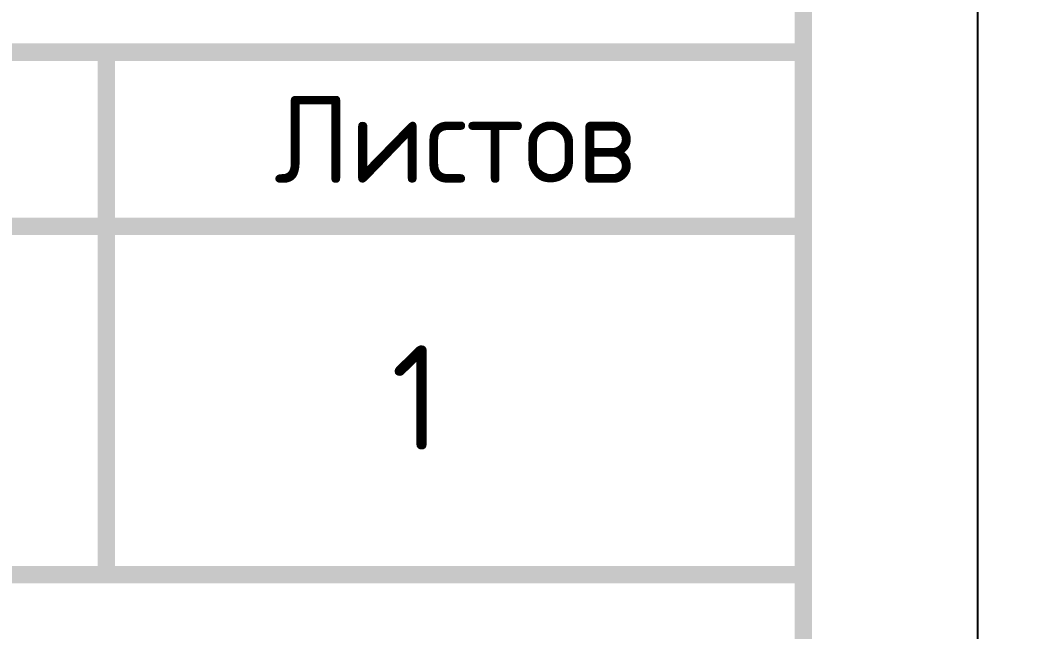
# Model space of a CAD drawing. Header units: metres. Extents: x 1981 to 7362, y 1229 to 3678.
# Drawn here: x 5426.37 to 5455.06, y 2000.98 to 2018.52 of the extents above; entities that cross this region are included whole.
import ezdxf
from ezdxf.enums import TextEntityAlignment as Align

# ---------------------------------------------------------------- set-up
doc = ezdxf.new("R2018")
doc.units = ezdxf.units.M
doc.layers.add('Форматы', color=7, linetype='Continuous')
doc.styles.add('GOST-2.304_Type-B', font='GOST Common.ttf')
doc.styles.get("Standard").update_dxf_attribs({"font": 'GOST Common.ttf'})

# ---------------------------------------------------------------- blocks, each defined once
blk = doc.blocks.new('*U143')
at = {"style": 'GOST-2.304_Type-B'}
blk.add_attdef('РАЗРАБОТАЛ', text='', height=2.5, dxfattribs=at).set_placement((250.501, -264.224), align=Align.MIDDLE_LEFT)
at = {"style": 'GOST-2.304_Type-B', "flags": 8}
for tag, height, p in [('ДАТА', 2.5, (290.074, -264.402)), ('ЛИСТ', 3, (386.388, -271.915)), ('ЛИСТОВ', 3, (403.888, -271.915)), ('ФОРМАТ', 3, (380.972, -294.745))]:
    blk.add_attdef(tag, text='', height=height, dxfattribs=at).set_placement(p, align=Align.MIDDLE_CENTER)
at = {"style": 'GOST-2.304_Type-B'}
blk.add_attdef('ПРОВЕРИЛ', (250.749, -270.729), '', height=2.5, dxfattribs=at)
at = {"lineweight": 30, "flags": 104}
for tag, p in [('ТЕПЛОВЫЕ_СЕТИ', (330, -269.5)), ('ИМЯ_ЧЕРТЕЖА', (330, -284.5))]:
    blk.add_attdef(tag, text='', height=3, dxfattribs=at).set_placement(p, align=Align.MIDDLE_CENTER)
blk = doc.blocks.new('*U144')
blk.add_lwpolyline([(0, 594), (420, 594), (420, -297), (0, -297)], close=True)
at = {"const_width": 0.5}
blk.add_lwpolyline([(20, 589), (415, 589), (415, -292), (20, -292)], close=True, dxfattribs=at)
for points in [[(230, -262), (415, -262)], [(395, -262), (395, -277)], [(365, -267), (415, -267)], [(295, -277), (415, -277)]]:
    blk.add_lwpolyline(points, dxfattribs=at)
at = {"style": 'GOST-2.304_Type-B'}
blk.add_text('Листов', height=2.5, dxfattribs=at).set_placement((405, -264.5), align=Align.MIDDLE_CENTER)
blk.add_attdef('РАЗРАБОТАЛ', text='', height=2.5, dxfattribs=at).set_placement((250.501, -264.224), align=Align.MIDDLE_LEFT)
at = {"style": 'GOST-2.304_Type-B', "flags": 8}
for tag, height, p in [('ДАТА', 2.5, (290.074, -264.402)), ('ЛИСТ', 3, (386.388, -271.915)), ('ЛИСТОВ', 3, (403.888, -271.915)), ('ФОРМАТ', 3, (380.972, -294.745))]:
    blk.add_attdef(tag, text='', height=height, dxfattribs=at).set_placement(p, align=Align.MIDDLE_CENTER)
at = {"style": 'GOST-2.304_Type-B'}
blk.add_attdef('ПРОВЕРИЛ', (250.749, -270.729), '', height=2.5, dxfattribs=at)
at = {"lineweight": 30, "flags": 104}
for tag, p in [('ТЕПЛОВЫЕ_СЕТИ', (330, -269.5)), ('ИМЯ_ЧЕРТЕЖА', (330, -284.5))]:
    blk.add_attdef(tag, text='', height=3, dxfattribs=at).set_placement(p, align=Align.MIDDLE_CENTER)

msp = doc.modelspace()

# ---------------------------------------------------------------- block references
at = {"layer": 'Форматы'}
ref = msp.add_blockref('*U144', (5033.849, 2279.592), dxfattribs=at)
ref.add_attrib('ЛИСТОВ', '1', dxfattribs={"layer": '0', "height": 3, "style": 'GOST-2.304_Type-B'}).set_placement((5437.736, 2007.677), align=Align.MIDDLE_CENTER)
lines = msp.add_mtext('Тепломеханические решения тепловых сетей', dxfattribs={"layer": '0', "insert": (5363.849, 2010.092), "char_height": 70, "attachment_point": 1})
ref.add_attrib('ТЕПЛОВЫЕ_СЕТИ', '', (5363.849, 2010.092), dxfattribs={"flags": 104}).embed_mtext(lines)
ref = msp.add_blockref('*U143', (3648.421, 2279.592), dxfattribs=at)
lines = msp.add_mtext('Тепломеханические решения тепловых сетей', dxfattribs={"layer": '0', "insert": (3978.421, 2010.092), "char_height": 70, "attachment_point": 1})
ref.add_attrib('ТЕПЛОВЫЕ_СЕТИ', '', (3978.421, 2010.092), dxfattribs={"flags": 104}).embed_mtext(lines)

doc.saveas('drawing.dxf')
